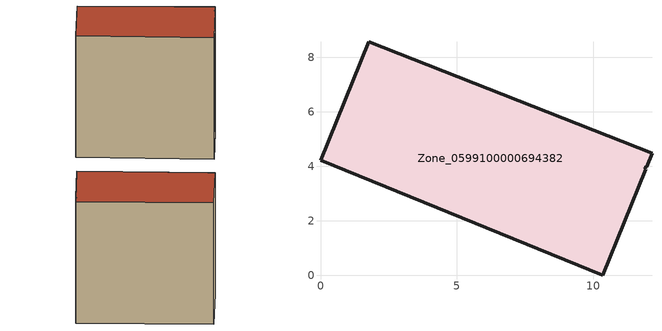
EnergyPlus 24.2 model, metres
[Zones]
Zone_0599100000694382
 floor ground (C_G): 12.15,4.48 11.95,3.99 11.88,3.97 11.91,3.89 10.35,0 0,4.22 1.77,8.57 z0
 wall outside (C_F): 0,4.22 10.35,0 11.91,3.89 11.88,3.97 11.95,3.99 12.15,4.48 1.77,8.57 0,4.22 z0:11.4
 roof outside (C_R): 11.95,3.99 12.15,4.48 1.77,8.57 0,4.22 10.35,0 11.91,3.89 11.88,3.97 z11.4
[BUILDING]
Pand.0599100000694382: North Axis=0; Terrain=City; Loads Convergence Tolerance Value=0.04; Temperature Convergence Tolerance Value=0.4; Solar Distribution=FullExterior; Maximum Number of Warmup Days=25; Minimum Number of Warmup Days=1
[Site:Location]
Rotterdam.The.Hague.AP_ZH_NLD Design_Conditions: Latitude=51.96; Longitude=4.45; Time Zone=1; Elevation=-4.5
[SITE:GROUNDTEMPERATURE:BUILDINGSURFACE]
18, 18, 18, 18, 18, 18, 18, 18, 18, 18, 18, 18
[MATERIAL] Thermal Absorptance=0.9; Solar Absorptance=0.7; Visible Absorptance=0.7
Name | Roughness | Thickness | Conductivity | Density | Specific Heat
G.TI.1946 | MediumSmooth | 0.15 | 1 | 540 | 1210
F.TI.1946 | Rough | 0.3 | 0.857143 | 1920 | 840
R.TI.1946 | MediumRough | 0.2 | 0.1 | 1500 | 1000
[CONSTRUCTION]
C_G: G.TI.1946
C_F: F.TI.1946
C_R: R.TI.1946
[ZONE]
Zone_0599100000694382: Type=1; Multiplier=1; Ceiling Height=Autocalculate; Volume=Autocalculate; Floor Area=autocalculate; Part of Total Floor Area=Yes
[ZONEINFILTRATION:DESIGNFLOWRATE]
Infil_Zone_0599100000694382: Zone or ZoneList or Space or SpaceList=Zone_0599100000694382; Schedule=AlwaysOn; Design Flow Rate Calculation Method=Flow/Area; Flow Rate per Floor Area=0.003; Constant Term Coefficient=1; Temperature Term Coefficient=0; Velocity Term Coefficient=0; Velocity Squared Term Coefficient=0
[HVACTEMPLATE:ZONE:IDEALLOADSAIRSYSTEM]
Zone_0599100000694382: Maximum Heating Supply Air Temperature=50; Minimum Cooling Supply Air Temperature=13; Maximum Heating Supply Air Humidity Ratio=0.0156; Minimum Cooling Supply Air Humidity Ratio=0.0077; Heating Limit=NoLimit; Cooling Limit=NoLimit; Dehumidification Control Type=ConstantSensibleHeatRatio; Cooling Sensible Heat Ratio=0.7; Dehumidification Setpoint=60; Humidification Control Type=None; Humidification Setpoint=30; Outdoor Air Method=None; Outdoor Air Flow Rate per Person=0.00944; Outdoor Air Flow Rate per Zone Floor Area=0; Outdoor Air Flow Rate per Zone=0; Demand Controlled Ventilation Type=None; Outdoor Air Economizer Type=NoEconomizer; Heat Recovery Type=None; Sensible Heat Recovery Effectiveness=0.7; Latent Heat Recovery Effectiveness=0.65
[ZONECONTROL:THERMOSTAT]
ThermostatControl_Zone_0599100000694382: Zone or ZoneList=Zone_0599100000694382; Control Type Schedule=DualSetpointControlType; Control 1=Thermostat_Zone_0599100000694382; Temperature Difference Between Cutout And Setpoint=0
[THERMOSTATSETPOINT:DUALSETPOINT]
Thermostat_Zone_0599100000694382: Heating Setpoint Temperature Schedule=HeatingSetpoint_Zone_0599100000694382; Cooling Setpoint Temperature Schedule=CoolingSetpoint_Zone_0599100000694382
[SCHEDULE:COMPACT]
HeatingSetpoint_Zone_0599100000694382: Through: 12/31, For: AllDays, Until: 24:00, 21
CoolingSetpoint_Zone_0599100000694382: Through: 12/31, For: AllDays, Until: 24:00, 24
DualSetpointControlType: Through: 12/31, For: AllDays, Until: 24:00, 4
AlwaysOn: Through: 12/31, For: AllDays, Until: 24:00, 1
